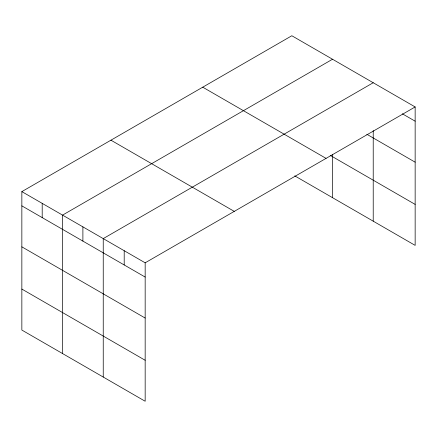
<?xml version="1.0" encoding="UTF-8"?>
<svg xmlns="http://www.w3.org/2000/svg" width="437" height="437" viewBox="0 0 437 437"><rect width="100%" height="100%" fill="white"/><g stroke="black" fill="none" stroke-linecap="round" stroke-linejoin="round"><path stroke-width="0.66" d="M21.85 191.619L145.166 262.817L145.166 401.253L21.85 330.055L21.85 191.619L291.834 35.747L415.15 106.945L415.15 245.381L294.74 175.86M332.53 59.241L62.546 215.113L62.546 353.549M373.22 82.735L103.241 238.607L103.241 377.049M145.166 262.817L415.15 106.945M402.34 113.789L415.15 121.186M366.829 134.268L415.15 162.171M330.203 155.353L415.15 204.396M202.741 87.187L326.057 158.38M110.943 140.184L234.259 211.377M21.85 205.86L145.166 277.058M21.85 246.845L145.166 318.043M21.85 289.07L145.166 360.268M373.22 130.57L373.22 221.171M332.53 154.649L332.53 197.677M124.201 250.712L124.201 264.953M82.893 226.863L82.893 241.104M42.198 203.369L42.198 217.61"/></g></svg>
